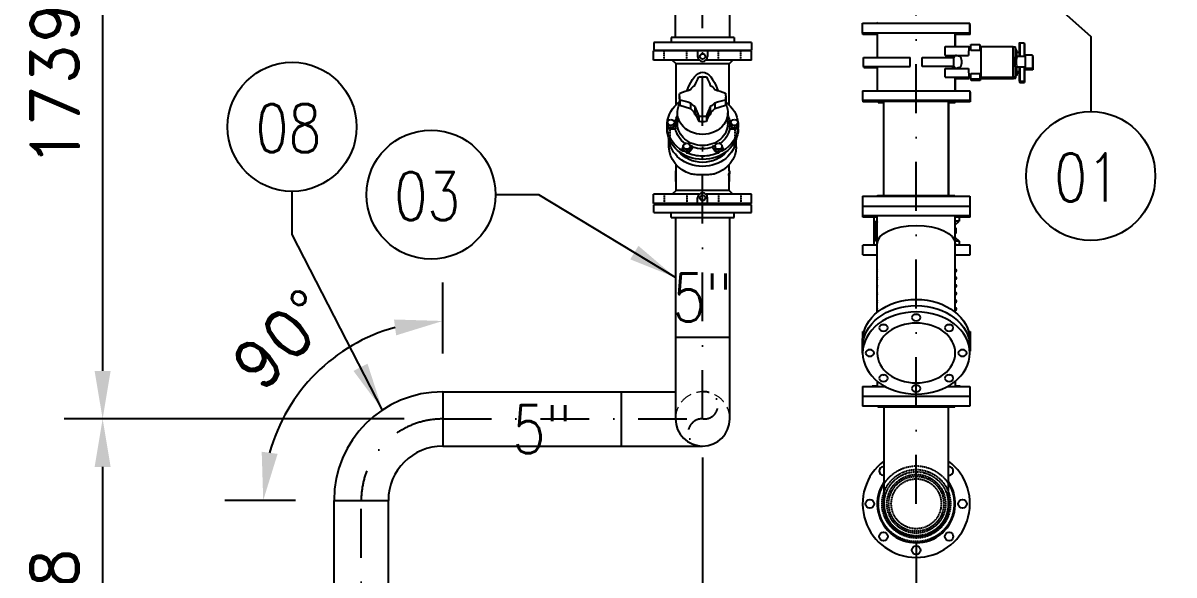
# Model space of a CAD drawing. Header units: millimetres. Extents: x -312439 to 477422, y -331570 to 212570.
# Drawn here: x 357841 to 360834, y 155625 to 157061 of the extents above; entities that cross this region are included whole.
import ezdxf

# ---------------------------------------------------------------- set-up
doc = ezdxf.new("R2010")
doc.units = ezdxf.units.MM
for name, pattern in [('DASHDOT', [25.4, 12.7, -6.35, 0, -6.35]), ('DASHED', [0.75, 0.5, -0.25]), ('HIDDEN', [9.525, 6.35, -3.175])]:
    doc.linetypes.add(name, pattern=pattern)
doc.layers.add('ARCONDTEXTO', color=4, linetype='Continuous')
doc.layers.add('TEXTO FORMATO', color=4, linetype='Continuous')
doc.styles.add('ROMAND', font='ROMAND.SHX')
doc.styles.add('ROMANS', font='romans.shx', dxfattribs={"height": 187.5})
doc.dimstyles.new('1-50 (MILIMETRO)', dxfattribs={"dimscale": 0, "dimtxt": 125, "dimasz": 125, "dimexe": 100, "dimexo": 100, "dimgap": 50, "dimtad": 0, "dimdec": 0, "dimzin": 0, "dimdsep": 46, "dimtxsty": 'ROMAND', "dimcen": -390, "dimclrd": 1, "dimclre": 1, "dimclrt": 3, "dimadec": 0, "dimazin": 0, "dimtfac": 1, "dimtdec": 0, "dimtix": 1, "dimtmove": 2, "dimatfit": 2, "dimfxl": 1, "dimtvp": 1, "dimtolj": 1, "dimtzin": 0, "dimarcsym": 0})

# ---------------------------------------------------------------- blocks, each defined once
blk = doc.blocks.new('*D144')
at = {"color": 1, "lineweight": -2, "transparency": 16777216}
for p, q in [((360164, 155710.6), (360164, 155208.3)), ((361042.7, 155711.9), (361042.7, 155208.3)), ((360289, 155308.3), (360917.7, 155308.3))]:
    blk.add_line(p, q, dxfattribs=at)
at = {"color": 1, "transparency": 16777216}
for points in [[(360289, 155329.1), (360289, 155287.5), (360164, 155308.3)], [(360917.7, 155329.1), (360917.7, 155287.5), (361042.7, 155308.3)]]:
    blk.add_solid(points, dxfattribs=at)
at = {"layer": 'Defpoints', "color": 0, "transparency": 16777216}
for p in [(360164, 155810.6), (361042.7, 155811.9), (361042.7, 155308.3)]:
    blk.add_point(p, dxfattribs=at)
at = {"color": 3, "transparency": 16777216, "insert": (360603.4, 155433.3), "char_height": 125, "attachment_point": 5, "style": 'ROMAND'}
blk.add_mtext('\\A1;879', dxfattribs=at)
blk = doc.blocks.new('*D149')
at = {"color": 1, "lineweight": -2, "transparency": 16777216}
for p, q in [((359608.4, 155931.3), (359608.4, 155208.3)), ((360164, 155710.6), (360164, 155208.3)), ((360039, 155308.3), (359733.4, 155308.3))]:
    blk.add_line(p, q, dxfattribs=at)
at = {"color": 1, "transparency": 16777216}
for points in [[(359733.4, 155329.1), (359733.4, 155287.5), (359608.4, 155308.3)], [(360039, 155329.1), (360039, 155287.5), (360164, 155308.3)]]:
    blk.add_solid(points, dxfattribs=at)
at = {"layer": 'Defpoints', "color": 0, "transparency": 16777216}
for p in [(359608.4, 156031.3), (360164, 155810.6), (359608.4, 155308.3)]:
    blk.add_point(p, dxfattribs=at)
at = {"color": 3, "transparency": 16777216, "insert": (359886.2, 155433.3), "char_height": 125, "attachment_point": 5, "style": 'ROMAND'}
blk.add_mtext('\\A1;556', dxfattribs=at)
blk = doc.blocks.new('*D158')
at = {"color": 1, "lineweight": -2, "transparency": 16777216}
for p, q in [((359608.4, 155931.3), (359608.4, 155208.3)), ((359483.4, 155308.3), (358845.6, 155308.3)), ((358720.6, 155263.6), (358720.6, 155208.3))]:
    blk.add_line(p, q, dxfattribs=at)
at = {"color": 1, "transparency": 16777216}
for points in [[(358845.6, 155329.1), (358845.6, 155287.5), (358720.6, 155308.3)], [(359483.4, 155329.1), (359483.4, 155287.5), (359608.4, 155308.3)]]:
    blk.add_solid(points, dxfattribs=at)
at = {"layer": 'Defpoints', "color": 0, "transparency": 16777216}
for p in [(359608.4, 156031.3), (358720.6, 155363.6), (358720.6, 155308.3)]:
    blk.add_point(p, dxfattribs=at)
at = {"color": 3, "transparency": 16777216, "insert": (359164.5, 155433.3), "char_height": 125, "attachment_point": 5, "style": 'ROMAND'}
blk.add_mtext('\\A1;888', dxfattribs=at)
blk = doc.blocks.new('*D159')
at = {"color": 1, "lineweight": -2, "transparency": 16777216}
for p, q in [((358832.5, 156031.3), (357948.1, 156031.3)), ((358048.1, 155906.3), (358048.1, 155057.9)), ((358832.5, 154932.9), (357948.1, 154932.9))]:
    blk.add_line(p, q, dxfattribs=at)
at = {"color": 1, "transparency": 16777216}
for points in [[(358027.2, 155906.3), (358068.9, 155906.3), (358048.1, 156031.3)], [(358027.2, 155057.9), (358068.9, 155057.9), (358048.1, 154932.9)]]:
    blk.add_solid(points, dxfattribs=at)
at = {"layer": 'Defpoints', "color": 0, "transparency": 16777216}
for p in [(358932.5, 156031.3), (358048.1, 154932.9), (358932.5, 154932.9)]:
    blk.add_point(p, dxfattribs=at)
at = {"color": 3, "transparency": 16777216, "insert": (357923.1, 155482.1), "char_height": 125, "attachment_point": 5, "rotation": 90, "style": 'ROMAND'}
blk.add_mtext('\\A1;1098', dxfattribs=at)
blk = doc.blocks.new('*D160')
at = {"color": 1, "lineweight": -2, "transparency": 16777216}
for p, q in [((358661, 157770.2), (357948.1, 157770.2)), ((358048.1, 157645.2), (358048.1, 156156.3)), ((358832.5, 156031.3), (357948.1, 156031.3))]:
    blk.add_line(p, q, dxfattribs=at)
at = {"color": 1, "transparency": 16777216}
for points in [[(358027.2, 157645.2), (358068.9, 157645.2), (358048.1, 157770.2)], [(358027.2, 156156.3), (358068.9, 156156.3), (358048.1, 156031.3)]]:
    blk.add_solid(points, dxfattribs=at)
at = {"layer": 'Defpoints', "color": 0, "transparency": 16777216}
for p in [(358761, 157770.2), (358048.1, 156031.3), (358932.5, 156031.3)]:
    blk.add_point(p, dxfattribs=at)
at = {"color": 3, "transparency": 16777216, "insert": (357923.1, 156900.7), "char_height": 125, "attachment_point": 5, "rotation": 90, "style": 'ROMAND'}
blk.add_mtext('\\A1;1739', dxfattribs=at)
blk = doc.blocks.new('*D69')
at = {"color": 1, "lineweight": -2, "transparency": 16777216}
for p, q in [((358932.5, 156201.9), (358932.5, 156386.1)), ((358549.9, 155819.3), (358365.7, 155819.3))]:
    blk.add_line(p, q, dxfattribs=at)
blk.add_arc((358932.5, 155819.3), 466.8, 105.3889, 164.6111, dxfattribs=at)
at = {"color": 1, "transparency": 16777216}
for points in [[(358805.8, 156290), (358811.4, 156248.7), (358932.5, 156286.1)], [(358503.1, 155940.4), (358461.8, 155946), (358465.7, 155819.3)]]:
    blk.add_solid(points, dxfattribs=at)
at = {"layer": 'Defpoints', "color": 0, "transparency": 16777216}
for p in [(358699.1, 156223.6), (358932.5, 156101.9), (358649.9, 155819.3), (358932.5, 155819.3)]:
    blk.add_point(p, dxfattribs=at)
at = {"color": 3, "transparency": 16777216, "insert": (358514, 156237.8), "char_height": 125, "attachment_point": 5, "rotation": 45, "style": 'ROMAND'}
blk.add_mtext('\\A1;90°', dxfattribs=at)

msp = doc.modelspace()

# ---------------------------------------------------------------- linework, layer by layer
at = {"color": 6, "linetype": 'DASHDOT', "ltscale": 10}
for p, q in [((359608.408, 156031.266), (359608.408, 157608.322)), ((360164.018, 155810.562), (360164.022, 157608.322))]:
    msp.add_line(p, q, dxfattribs=at)
at = {"color": 5, "linetype": 'Continuous', "extrusion": (0, 1, 0)}
for p, q in [((359537.758, 157023.605), (359537.758, 157336.166)), ((359679.058, 157023.605), (359679.058, 157336.166)), ((360024.518, 157060.412), (360303.518, 157060.412)), ((360024.518, 157035.012), (360024.518, 157060.412)), ((360064.118, 157062.012), (360062.518, 157060.412)), ((360263.918, 157062.012), (360265.518, 157060.412)), ((360303.518, 157035.012), (360303.518, 157060.412)), ((360303.518, 157057.062), (360304.368, 157057.062)), ((360304.368, 157031.662), (360304.368, 157057.062)), ((359690.408, 157023.605), (359526.408, 157023.605)), ((359526.408, 157023.605), (359526.408, 157010.905)), ((359690.408, 157023.605), (359690.408, 157010.905)), ((360303.518, 157035.012), (360024.518, 157035.012)), ((360025.368, 157031.662), (360025.368, 157035.012)), ((360063.018, 157031.662), (360025.368, 157031.662)), ((360063.018, 156971.512), (360063.018, 157035.012)), ((360265.018, 157000.012), (360265.018, 157035.012)), ((360304.368, 157031.662), (360265.018, 157031.662)), ((360265.868, 157000.012), (360265.868, 157031.662)), ((359735.408, 157010.905), (359481.408, 157010.905)), ((359481.408, 157010.905), (359481.408, 156990.305)), ((359735.408, 157010.905), (359735.408, 156990.305)), ((360239.269, 157000.012), (360301.018, 157000.012)), ((360239.269, 156977.012), (360239.269, 157000.012)), ((360301.018, 156998.012), (360301.018, 157000.012)), ((360306.276, 156998.012), (360301.018, 156998.012)), ((360306.276, 156989.5), (360306.276, 157005.125)), ((360306.276, 157005.125), (360329.713, 157005.125)), ((360312.439, 157005.281), (360323.5, 157005.281)), ((360329.713, 157005.125), (360329.713, 156989.5)), ((360329.713, 157001.775), (360330.563, 157001.775)), ((360333.018, 156998.012), (360329.713, 156998.012)), ((360330.563, 157001.775), (360330.563, 156998.012)), ((360333.018, 156920.012), (360333.018, 157000.012)), ((360333.018, 157000.012), (360416.445, 157000.012)), ((360416.445, 156920.012), (360416.445, 157000.012)), ((360416.445, 156999.074), (360421.914, 156999.074)), ((360421.914, 156973.471), (360421.914, 156999.074)), ((360421.914, 156995.724), (360422.764, 156995.724)), ((360422.764, 156992.434), (360422.764, 156995.724)), ((360432.813, 157010.012), (360444.477, 157010.012)), ((360444.634, 157006.662), (360445.327, 157006.662)), ((359735.908, 156988.805), (359480.908, 156988.805)), ((359480.908, 156964.905), (359480.908, 156988.805)), ((359599.428, 156964.905), (359480.908, 156964.905)), ((359481.408, 156990.305), (359735.408, 156990.305)), ((359515.408, 156988.805), (359515.408, 156990.305)), ((359539.408, 156954.905), (359529.408, 156964.905)), ((359595.408, 156988.805), (359595.408, 156974.305)), ((359735.908, 156964.905), (359617.388, 156964.905)), ((359621.408, 156988.805), (359621.408, 156974.305)), ((359677.408, 156954.905), (359687.408, 156964.905)), ((359701.408, 156988.805), (359701.408, 156990.305)), ((359735.908, 156964.905), (359735.908, 156988.805)), ((360026.689, 156971.512), (360148.464, 156971.512)), ((360026.689, 156948.512), (360026.689, 156971.512)), ((360148.464, 156948.512), (360148.464, 156971.512)), ((360179.573, 156971.512), (360261.926, 156971.512)), ((360179.573, 156948.512), (360179.573, 156971.512)), ((360239.269, 156977.012), (360299.657, 156977.012)), ((360261.926, 156948.512), (360261.926, 156971.512)), ((360329.713, 156989.5), (360306.276, 156989.5)), ((360425.505, 156990.57), (360421.914, 156993.012)), ((360448.003, 156974.012), (360422.436, 156974.012)), ((360425.505, 156974.012), (360425.505, 156990.57)), ((360426.355, 156987.22), (360425.505, 156987.798)), ((360425.505, 156985.012), (360432.813, 156985.012)), ((360426.355, 156985.012), (360426.355, 156987.22)), ((360432.813, 156974.012), (360432.813, 156985.012)), ((360448.003, 156974.338), (360444.895, 156974.338)), ((360466.513, 156977.512), (360448.003, 156977.512)), ((360448.003, 156942.512), (360448.003, 156977.512)), ((360466.513, 156977.512), (360466.513, 156942.512)), ((360467.363, 156974.162), (360466.513, 156974.162)), ((360467.363, 156974.162), (360467.363, 156939.162)), ((359677.408, 156954.905), (359539.408, 156954.905)), ((359539.408, 156848.307), (359539.408, 156954.905)), ((359677.408, 156848.307), (359677.408, 156954.905)), ((360026.689, 156948.512), (360148.464, 156948.512)), ((360027.539, 156945.162), (360027.539, 156948.512)), ((360027.539, 156945.162), (360063.018, 156945.162)), ((360063.018, 156885.012), (360063.018, 156948.512)), ((360261.926, 156948.512), (360179.573, 156948.512)), ((360239.269, 156920.012), (360239.269, 156943.012)), ((360239.269, 156943.012), (360299.657, 156943.012)), ((360421.914, 156920.949), (360421.914, 156946.553)), ((360448.003, 156946.012), (360422.436, 156946.012)), ((360425.505, 156929.453), (360425.505, 156946.012)), ((360425.505, 156935.012), (360432.813, 156935.012)), ((360426.355, 156926.103), (360426.355, 156935.012)), ((360432.813, 156935.012), (360432.813, 156946.012)), ((360444.886, 156942.662), (360448.003, 156942.662)), ((360448.003, 156945.686), (360444.895, 156945.686)), ((360448.853, 156942.336), (360445.745, 156942.336)), ((360466.513, 156942.512), (360448.003, 156942.512)), ((360448.853, 156939.162), (360448.853, 156942.512)), ((360467.363, 156939.162), (360448.853, 156939.162)), ((360239.269, 156920.012), (360301.018, 156920.012)), ((360265.018, 156885.012), (360265.018, 156920.012)), ((360265.018, 156916.662), (360301.868, 156916.662)), ((360265.868, 156885.012), (360265.868, 156916.662)), ((360306.276, 156922.012), (360301.018, 156922.012)), ((360301.018, 156920.012), (360301.018, 156922.012)), ((360306.276, 156918.662), (360301.868, 156918.662)), ((360301.868, 156916.662), (360301.868, 156918.662)), ((360306.276, 156914.899), (360306.276, 156929.616)), ((360306.276, 156929.616), (360329.713, 156929.616)), ((360329.713, 156914.899), (360306.276, 156914.899)), ((360307.126, 156911.549), (360307.126, 156914.899)), ((360330.563, 156911.549), (360307.126, 156911.549)), ((360323.5, 156914.743), (360312.439, 156914.743)), ((360324.35, 156911.393), (360313.289, 156911.393)), ((360329.713, 156929.616), (360329.713, 156914.899)), ((360333.018, 156922.012), (360329.713, 156922.012)), ((360330.563, 156922.012), (360330.563, 156911.549)), ((360333.868, 156918.662), (360330.563, 156918.662)), ((360333.018, 156920.012), (360416.445, 156920.012)), ((360333.868, 156916.662), (360333.868, 156920.012)), ((360333.868, 156916.662), (360417.295, 156916.662)), ((360416.445, 156920.949), (360421.914, 156920.949)), ((360417.295, 156916.662), (360417.295, 156920.949)), ((360417.295, 156917.599), (360422.764, 156917.599)), ((360425.505, 156929.453), (360421.914, 156927.012)), ((360422.764, 156917.599), (360422.764, 156927.59)), ((360426.355, 156926.103), (360422.764, 156923.662)), ((360426.355, 156931.662), (360432.454, 156931.662)), ((360432.813, 156910.012), (360444.477, 156910.012)), ((360433.663, 156906.662), (360445.327, 156906.662)), ((360024.518, 156885.012), (360303.518, 156885.012)), ((360024.518, 156885.012), (360024.518, 156859.612)), ((360303.518, 156885.012), (360303.518, 156859.612)), ((360303.518, 156881.662), (360304.368, 156881.662)), ((360304.368, 156881.662), (360304.368, 156856.262)), ((359548.408, 156869.687), (359548.408, 156856.205)), ((359549.247, 156861.027), (359549.247, 156847.545)), ((359549.247, 156847.545), (359576.676, 156838.899)), ((359576.676, 156853.92), (359576.676, 156838.899)), ((359588.425, 156843.745), (359588.425, 156828.724)), ((359628.391, 156843.745), (359628.391, 156828.724)), ((359640.14, 156853.92), (359640.14, 156838.899)), ((359640.14, 156838.899), (359667.569, 156847.545)), ((359667.569, 156861.027), (359667.569, 156847.545)), ((359668.408, 156869.687), (359668.408, 156856.205)), ((360303.518, 156859.612), (360024.518, 156859.612)), ((360025.368, 156859.612), (360025.368, 156856.262)), ((360079.868, 156856.262), (360025.368, 156856.262)), ((360064.118, 156858.012), (360062.518, 156859.612)), ((360064.968, 156854.662), (360063.368, 156856.262)), ((360064.118, 156858.012), (360263.918, 156858.012)), ((360064.968, 156854.662), (360079.868, 156854.662)), ((360079.868, 156612.012), (360079.868, 156858.012)), ((360248.168, 156612.012), (360248.168, 156858.012)), ((360304.368, 156856.262), (360248.168, 156856.262)), ((360248.168, 156854.662), (360264.768, 156854.662)), ((360249.018, 156612.012), (360249.018, 156854.662)), ((360263.918, 156858.012), (360265.518, 156859.612)), ((360264.768, 156854.662), (360266.368, 156856.262)), ((359543.058, 156798.955), (359543.058, 156827.892)), ((359588.425, 156828.724), (359598.408, 156804.97)), ((359598.408, 156818.452), (359598.408, 156804.97)), ((359618.408, 156804.97), (359628.391, 156828.724)), ((359618.408, 156818.452), (359618.408, 156804.97)), ((359673.758, 156798.955), (359673.758, 156827.892)), ((359515.908, 156786.355), (359515.908, 156796.455)), ((359516.035, 156792.254), (359516.035, 156790.754)), ((359516.908, 156802.455), (359516.908, 156796.455)), ((359525.908, 156786.929), (359538.923, 156786.929)), ((359538.923, 156805.981), (359533.934, 156805.981)), ((359534.908, 156802.455), (359534.908, 156796.455)), ((359682.882, 156805.981), (359677.893, 156805.981)), ((359677.893, 156786.929), (359690.908, 156786.929)), ((359681.908, 156802.455), (359681.908, 156796.455)), ((359699.908, 156802.455), (359699.908, 156796.455)), ((359700.781, 156792.254), (359700.781, 156790.754)), ((359700.908, 156786.355), (359700.908, 156796.455)), ((359520.908, 156739.455), (359520.908, 156760.374)), ((359695.908, 156739.455), (359695.908, 156760.374)), ((359556.158, 156734.58), (359556.158, 156733.254)), ((359558.158, 156740.132), (359557.632, 156739.343)), ((359558.021, 156729.276), (359558.021, 156727.776)), ((359558.158, 156740.58), (359558.158, 156734.58)), ((359564.139, 156749.104), (359563.092, 156747.533)), ((359566.422, 156725.075), (359566.422, 156723.575)), ((359576.158, 156740.58), (359576.158, 156734.58)), ((359576.684, 156729.817), (359583.192, 156739.578)), ((359633.624, 156739.578), (359640.132, 156729.817)), ((359640.658, 156740.58), (359640.658, 156734.58)), ((359650.393, 156725.075), (359650.393, 156723.575)), ((359653.724, 156747.533), (359652.677, 156749.104)), ((359658.658, 156740.58), (359658.658, 156734.58)), ((359659.184, 156739.343), (359658.658, 156740.132)), ((359658.795, 156729.276), (359658.795, 156727.776)), ((359660.658, 156734.58), (359660.658, 156733.254)), ((359539.408, 156676.649), (359538.408, 156676.649)), ((359538.408, 156649.305), (359538.408, 156676.647)), ((359538.449, 156664.588), (359539.874, 156664.588)), ((359538.449, 156649.305), (359538.449, 156664.588)), ((359539.874, 156668.654), (359538.867, 156668.654)), ((359538.867, 156664.588), (359538.867, 156668.654)), ((359539.408, 156676.649), (359539.408, 156692.856)), ((359539.449, 156649.305), (359539.449, 156664.588)), ((359539.874, 156664.588), (359539.874, 156668.654)), ((359677.949, 156668.654), (359676.942, 156668.654)), ((359676.942, 156664.588), (359676.942, 156668.654)), ((359678.367, 156664.588), (359676.942, 156664.588)), ((359677.366, 156649.305), (359677.366, 156664.588)), ((359677.408, 156676.649), (359677.408, 156692.856)), ((359678.408, 156676.649), (359677.408, 156676.649)), ((359677.949, 156664.588), (359677.949, 156668.654)), ((359678.367, 156649.305), (359678.367, 156664.588)), ((359678.408, 156649.305), (359678.408, 156676.647)), ((359538.408, 156649.305), (359539.449, 156649.305)), ((359539.408, 156625.705), (359539.408, 156649.305)), ((359678.408, 156649.305), (359677.366, 156649.305)), ((359677.408, 156625.705), (359677.408, 156649.305)), ((359599.428, 156615.705), (359480.908, 156615.705)), ((359480.908, 156591.805), (359480.908, 156615.705)), ((359539.408, 156625.705), (359529.408, 156615.705)), ((359677.408, 156625.705), (359539.408, 156625.705)), ((359595.408, 156591.805), (359595.408, 156606.305)), ((359735.908, 156615.705), (359617.388, 156615.705)), ((359621.408, 156591.805), (359621.408, 156606.305)), ((359677.408, 156625.705), (359687.408, 156615.705)), ((359735.908, 156591.805), (359735.908, 156615.705)), ((360024.518, 156610.412), (360303.518, 156610.412)), ((360024.518, 156610.412), (360024.518, 156559.612)), ((360064.118, 156612.012), (360062.518, 156610.412)), ((360263.918, 156612.012), (360064.118, 156612.012)), ((360263.918, 156612.012), (360265.518, 156610.412)), ((360303.518, 156610.412), (360303.518, 156559.612)), ((360303.518, 156607.062), (360304.368, 156607.062)), ((360304.368, 156556.262), (360304.368, 156607.062)), ((359735.908, 156591.805), (359480.908, 156591.805)), ((359735.408, 156588.605), (359481.408, 156588.605)), ((359481.408, 156568.005), (359481.408, 156588.605)), ((359515.408, 156591.805), (359515.408, 156590.205)), ((359701.408, 156590.305), (359515.408, 156590.305)), ((359701.408, 156590.205), (359515.408, 156590.205)), ((359701.408, 156591.805), (359701.408, 156590.205)), ((359735.408, 156568.005), (359735.408, 156588.605)), ((360024.518, 156585.012), (360303.518, 156585.012)), ((360303.518, 156581.662), (360304.368, 156581.662)), ((359481.408, 156568.005), (359735.408, 156568.005)), ((359526.408, 156555.305), (359526.408, 156568.005)), ((359526.408, 156555.305), (359690.408, 156555.305)), ((359537.758, 156555.305), (359537.758, 156031.266)), ((359679.058, 156031.266), (359679.058, 156555.305)), ((359690.408, 156555.305), (359690.408, 156568.005)), ((360303.518, 156559.612), (360024.518, 156559.612)), ((360025.368, 156556.262), (360025.368, 156559.612)), ((360062.518, 156556.262), (360025.368, 156556.262)), ((360053.868, 156556.262), (360053.868, 156483.262)), ((360059.149, 156545.449), (360059.149, 156494.075)), ((360062.518, 156545.449), (360059.149, 156545.449)), ((360062.518, 156308.764), (360062.518, 156559.612)), ((360265.518, 156308.764), (360265.518, 156559.612)), ((360304.368, 156556.262), (360265.518, 156556.262)), ((360275.868, 156545.449), (360265.518, 156545.449)), ((360265.518, 156535.89), (360275.868, 156545.449)), ((360275.868, 156556.262), (360275.868, 156545.449)), ((360266.715, 156528.33), (360265.518, 156528.33)), ((360266.702, 156522.043), (360265.518, 156522.043)), ((360266.702, 156522.043), (360266.702, 156513.346)), ((360266.715, 156528.33), (360266.715, 156513.346)), ((360062.518, 156494.075), (360059.149, 156494.075)), ((360266.715, 156513.346), (360265.518, 156513.346)), ((360265.518, 156503.634), (360275.868, 156494.075)), ((360275.868, 156494.075), (360265.518, 156494.075)), ((360275.868, 156494.075), (360275.868, 156483.262)), ((360062.518, 156483.262), (360025.368, 156483.262)), ((360025.368, 156457.862), (360025.368, 156483.262)), ((360025.368, 156457.862), (360062.518, 156457.862)), ((360304.368, 156483.262), (360265.518, 156483.262)), ((360265.518, 156457.862), (360304.368, 156457.862)), ((360265.518, 156457.012), (360266.368, 156457.862)), ((360304.368, 156457.862), (360304.368, 156483.262)), ((360025.368, 156258.662), (360027.847, 156258.662)), ((360025.368, 156247.234), (360025.368, 156258.662)), ((360300.189, 156258.662), (360304.368, 156258.662)), ((360304.368, 156258.662), (360304.368, 156207.862)), ((359679.058, 156243.216), (359537.758, 156243.216)), ((360024.518, 156202.802), (360024.518, 156235.456)), ((360303.518, 156202.802), (360303.518, 156235.456)), ((360303.518, 156233.262), (360304.368, 156233.262)), ((360304.368, 156207.862), (360303.518, 156207.862)), ((360062.518, 156129.494), (360062.518, 156115.412)), ((360265.518, 156129.494), (360265.518, 156115.412)), ((358932.512, 156101.916), (358932.512, 155960.616)), ((358932.512, 156101.916), (359537.758, 156101.916)), ((359396.458, 156101.916), (359396.458, 155960.616)), ((360024.518, 156115.412), (360083.731, 156115.412)), ((360024.518, 156115.412), (360024.518, 156064.612)), ((360049.518, 156117.362), (360062.518, 156117.362)), ((360049.518, 156115.412), (360049.518, 156117.362)), ((360244.306, 156115.412), (360303.518, 156115.412)), ((360265.518, 156117.362), (360278.518, 156117.362)), ((360278.518, 156115.412), (360278.518, 156117.362)), ((360303.518, 156115.412), (360303.518, 156064.612)), ((360303.518, 156090.012), (360024.518, 156090.012)), ((360303.518, 156064.612), (360024.518, 156064.612)), ((360064.118, 156063.012), (360062.518, 156064.612)), ((360064.118, 156063.012), (360263.918, 156063.012)), ((360079.868, 156063.012), (360079.868, 155810.562)), ((360248.168, 155810.562), (360248.168, 156063.012)), ((360263.918, 156063.012), (360265.518, 156064.612)), ((358932.512, 155960.616), (359608.408, 155960.616)), ((358649.912, 155819.316), (358791.212, 155819.316)), ((358649.912, 154720.962), (358649.912, 155819.316)), ((358791.212, 154965.701), (358791.212, 155819.316))]:
    msp.add_line(p, q, dxfattribs=at)
at = {"color": 5, "linetype": 'DASHED', "extrusion": (0, 1, 0)}
for p, q in [((359508.675, 156964.905), (359508.675, 156988.805)), ((359567.097, 156964.905), (359567.097, 156988.805)), ((359608.408, 156988.805), (359608.408, 156990.305)), ((359649.719, 156964.905), (359649.719, 156988.805)), ((359708.141, 156964.905), (359708.141, 156988.805)), ((359524.148, 156759.885), (359524.148, 156784.535)), ((359525.908, 156794.661), (359525.908, 156788.661)), ((359525.908, 156786.929), (359525.908, 156785.834)), ((359690.908, 156794.661), (359690.908, 156788.661)), ((359690.908, 156786.929), (359690.908, 156785.834)), ((359692.668, 156759.885), (359692.668, 156784.535)), ((359557.632, 156739.343), (359557.632, 156738.248)), ((359567.158, 156732.786), (359567.158, 156726.786)), ((359576.684, 156729.817), (359576.684, 156728.722)), ((359608.408, 156742.36), (359608.408, 156733.94)), ((359640.132, 156729.817), (359640.132, 156728.722)), ((359649.658, 156732.786), (359649.658, 156726.786)), ((359659.184, 156739.343), (359659.184, 156738.248)), ((359608.408, 156706.247), (359608.408, 156714.847)), ((359508.675, 156615.705), (359508.675, 156591.805)), ((359567.097, 156615.705), (359567.097, 156591.805)), ((359649.719, 156615.705), (359649.719, 156591.805)), ((359708.141, 156615.705), (359708.141, 156591.805)), ((359608.408, 156590.305), (359608.408, 156591.805))]:
    msp.add_line(p, q, dxfattribs=at)
at = {"color": 6, "linetype": 'DASHDOT', "ltscale": 10, "extrusion": (0, 1, 0)}
for p, q in [((358932.512, 156031.266), (359608.408, 156031.266)), ((358720.562, 154907.884), (358720.562, 155819.316))]:
    msp.add_line(p, q, dxfattribs=at)
at = {"color": 5, "linetype": 'Continuous'}
for centre, radius in [((359608.408, 156974.305), 6.9), ((359608.408, 156606.305), 6.9), ((360043.518, 155810.562), 11.1), ((360284.518, 155810.562), 11.1), ((360078.812, 155725.356), 11.1), ((360249.225, 155725.356), 11.1), ((360164.018, 155690.062), 11.1)]:
    msp.add_circle(centre, radius, dxfattribs=at)
at = {"color": 5, "linetype": 'DASHED'}
for radius in [98.507, 89, 83.281, 76.238, 71.519, 64.902]:
    msp.add_circle((360164.018, 155810.562), radius, dxfattribs=at)
at = {"color": 5, "linetype": 'Continuous'}
for centre, radius, start, end in [((359608.408, 156974.305), 13, 180, 0), ((359608.408, 156606.305), 13, 0, 180), ((360066.362, 156417.165), 5.119, 138.654281, 221.345719), ((360066.362, 156397.285), 5, 140.233059, 219.766941), ((360263.375, 156417.165), 5.119, 294.750133, 65.249867), ((360263.375, 156397.285), 5, 295.382089, 64.617911), ((360066.362, 156377.285), 5, 140.233059, 219.766941), ((360263.375, 156377.285), 5, 295.382089, 64.617911), ((360066.362, 156357.285), 5, 140.233059, 219.766941), ((360066.362, 156337.285), 5, 140.233059, 219.766941), ((360263.375, 156357.285), 5, 295.382089, 64.617911), ((360263.375, 156337.285), 5, 295.382089, 64.617911), ((360066.362, 156317.285), 5, 140.233059, 219.766941), ((360263.375, 156317.285), 5, 295.382089, 64.617911), ((358932.512, 155819.316), 282.6, 90, 180), ((359608.408, 156031.266), 70.65, 180, 0), ((358932.512, 155819.316), 141.3, 90, 180), ((360164.018, 155810.562), 139.5, 127.10128, 52.89872), ((360078.812, 155895.768), 11.1, 84.538999, 275.460976), ((360249.225, 155895.768), 11.1, 264.538999, 95.460996), ((360164.018, 155810.562), 101.5, 146.002712, 33.997288), ((360164.018, 155810.562), 99.9, 147.388298, 32.611702), ((360164.018, 155810.562), 85.5, 169.804828, 10.195172), ((360164.018, 155810.562), 84.15, 180, 0)]:
    msp.add_arc(centre, radius, start, end, dxfattribs=at)
at = {"color": 1, "linetype": 'HIDDEN', "lineweight": 0, "ltscale": 5}
msp.add_arc((359608.408, 156031.266), 70.65, 0, 180, dxfattribs=at)
at = {"color": 6, "linetype": 'DASHDOT', "ltscale": 4}
for centre, radius, start, end in [((359612.778, 156066.6), 35.462, 264.817126, 95.340531), ((359606.345, 155995.993), 35.438, 84.770684, 273.337095)]:
    msp.add_arc(centre, radius, start, end, dxfattribs=at)
at = {"color": 6, "linetype": 'DASHDOT', "ltscale": 10}
msp.add_arc((358932.512, 155819.316), 211.95, 90, 180, dxfattribs=at)
at = {"color": 5, "linetype": 'Continuous', "extrusion": (0, 0, -1)}
for centre, major_axis, ratio, start_param, end_param in [((360432.813, 156960.012), (0, -50), 0.00871634, 2.0943951, 4.42859487), ((360444.477, 156960.012), (0, 50), 0.00871634, 0, 1.28700222), ((360445.327, 156956.662), (0, 50), 0.00871634, 0, 1.20946052), ((360432.813, 156960.012), (0, -50), 0.00871634, 4.99618309, 7.33038286), ((360444.477, 156960.012), (0, 50), 0.00871634, 1.85459044, 3.14159265), ((360445.327, 156956.662), (0, 50), 0.00871634, 1.85459044, 3.14159265), ((359580.564, 156700.981), (-107.858, -342.182), 0.17101007, 2.13199239, 2.21382292), ((359608.408, 156869.687), (-60, 0), 0.8660254, 1.40334825, 1.57079633), ((359608.408, 156869.687), (-60, 0), 0.8660254, 1.57079633, 1.73824441), ((360433.663, 156956.662), (0, -50), 0.00871634, 5.91504993, 6.65132069), ((359608.408, 156869.687), (-60, 0), 0.8660254, 0, 0.16744808), ((359608.408, 156871.226), (-37.5, 0), 0.8660254, 0.56200898, 1.00878735), ((359608.408, 156871.226), (-37.5, 0), 0.8660254, 2.1328053, 2.57958368), ((359608.408, 156869.687), (-60, 0), 0.8660254, 2.97414457, 3.14159265), ((359608.408, 156794.955), (-92.5, 0), 0.8660254, 0.0739016, 0.86500122), ((359608.408, 156869.687), (-60, 0), 0.8660254, 6.11573723, 6.28318531), ((359608.408, 156856.205), (60, 0), 0.8660254, 2.97414457, 3.14159265), ((359608.408, 156871.226), (-37.5, 0), 0.8660254, 5.27439796, 5.72117633), ((359580.564, 156683.428), (107.858, -342.182), 0.17101007, 4.27940228, 4.36123281), ((359608.408, 156871.226), (-37.5, 0), 0.8660254, 3.70360163, 4.15038), ((359608.408, 156869.687), (-60, 0), 0.8660254, 3.14159265, 3.30904073), ((359608.408, 156856.205), (-60, 0), 0.8660254, 3.14159265, 3.30904073), ((359608.408, 156794.955), (-92.5, 0), 0.8660254, 2.27659144, 3.06769106), ((359608.408, 156856.205), (-37.5, 0), 0.8660254, 5.27439796, 5.72117633), ((359608.408, 156831.705), (-22.1, 0), 0.8660254, 5.48992001, 6.18907308), ((359608.408, 156836.394), (-22.1, 0), 0.8660254, 5.77114904, 5.88232555), ((359608.408, 156869.687), (-60, 0), 0.8660254, 4.71238898, 4.87983706), ((359608.408, 156869.687), (-60, 0), 0.8660254, 4.5449409, 4.71238898), ((359608.408, 156831.705), (-22.1, 0), 0.8660254, 3.23570489, 3.93485795), ((359608.408, 156836.394), (-22.1, 0), 0.8660254, 3.54245241, 3.65362892), ((359608.408, 156856.205), (-37.5, 0), 0.8660254, 3.70360163, 4.15038), ((359608.408, 156794.955), (-92.5, 0), 0.8660254, 5.28845178, 6.23072128), ((359608.408, 156796.455), (-70.35, 0), 0.8660254, 6.12618, 6.44019061), ((359608.408, 156798.955), (-65.35, 0), 0.8660254, 4.71238898, 6.28318531), ((359608.408, 156856.205), (-60, 0), 0.8660254, 4.5449409, 4.87983706), ((359608.408, 156798.955), (-65.35, 0), 0.8660254, 3.14159265, 4.71238898), ((359608.408, 156794.955), (-92.5, 0), 0.8660254, 3.19405668, 4.13632618), ((359608.408, 156796.455), (-70.35, 0), 0.8660254, 2.98458735, 3.29859796), ((359690.908, 156802.455), (9, 0), 0.8660254, 1.57079633, 4.71238898), ((359690.908, 156796.455), (9, 0), 0.8660254, 1.57079633, 3.14159265), ((359690.908, 156802.455), (9, 0), 0.8660254, 4.71238898, 7.85398163), ((359690.908, 156796.455), (9, 0), 0.8660254, 0, 1.57079633), ((359608.408, 156764.105), (-87.5, 0), 0.8660254, 3.19497889, 6.22979907), ((359608.408, 156739.455), (-87.5, 0), 0.8660254, 5.06211561, 6.28318531), ((359608.408, 156764.105), (-75.5, 0), 0.8660254, 4.71238898, 5.68150305), ((359608.408, 156796.455), (-70.35, 0), 0.8660254, 5.36978129, 5.39299306), ((359608.408, 156796.455), (-70.35, 0), 0.8660254, 5.07898245, 5.19269715), ((359608.408, 156764.105), (-75.5, 0), 0.8660254, 3.74327491, 4.71238898), ((359608.408, 156739.455), (-87.5, 0), 0.8660254, 3.14159265, 4.36266235), ((359608.408, 156794.955), (-92.5, 0), 0.8660254, 4.71238898, 5.18352373), ((359608.408, 156794.955), (-92.5, 0), 0.8660254, 4.24125423, 4.71238898), ((359608.408, 156676.651), (70, 0), 0.99934383, 3.02702654, 3.14156271), ((359608.408, 156676.647), (-70, 0), 0.99934383, 0, 0.00002994), ((359608.408, 156676.651), (69, 0), 0.99934383, 3.0253587, 3.14156228), ((359608.408, 156676.651), (69, 0), 0.99934383, 0.00003038, 0.11623395), ((359608.408, 156676.651), (70, 0), 0.99934383, 0.00002994, 0.11456611), ((359608.408, 156676.647), (-70, 0), 0.99934383, 3.14156271, 3.14159265), ((360164.018, 156487.208), (-101.5, 0), 0.46630766, 0, 3.14159265), ((360078.812, 156284.401), (-11.1, 0), 0.76604444, 4.42877682, 4.99600114), ((360164.018, 156311.437), (-11.1, 0), 0.76604444, 4.42877682, 4.99600114), ((360249.225, 156284.401), (-11.1, 0), 0.76604444, 4.42877682, 4.99600114), ((360043.518, 156219.129), (-11.1, 0), 0.76604444, 4.42877682, 4.99600114), ((360284.518, 156219.129), (-11.1, 0), 0.76604444, 4.42877682, 4.99600114), ((360078.812, 156153.857), (-11.1, 0), 0.76604444, 4.42877682, 4.99600114), ((360249.225, 156153.857), (-11.1, 0), 0.76604444, 4.42877682, 4.99600114), ((360164.018, 156126.82), (-11.1, 0), 0.76604444, 4.42877682, 4.99600114)]:
    msp.add_ellipse(centre, major_axis=major_axis, ratio=ratio, start_param=start_param, end_param=end_param, dxfattribs=at)
at = {"color": 5, "linetype": 'Continuous', "extrusion": (8.50415e-18, 1.71977e-38, -1)}
for start_param, end_param in [(2.68573728, 2.74189531), (3.54129, 3.59744803)]:
    msp.add_ellipse((359992.529, 156960.012), major_axis=(-307.977, 0), ratio=0.12338598, start_param=start_param, end_param=end_param, dxfattribs=at)
at = {"color": 5, "linetype": 'Continuous', "extrusion": (-4.13693e-49, 3.37806e-33, -1)}
for centre, major_axis, start_param, end_param in [((360422.436, 156960.012), (0, 14), 3.14159265, 6.28318531), ((360426.797, 156960.012), (0, -14), 0, 3.14159265)]:
    msp.add_ellipse(centre, major_axis=major_axis, ratio=0.13557255, start_param=start_param, end_param=end_param, dxfattribs=at)
at = {"color": 5, "linetype": 'Continuous', "extrusion": (-1.4396e-47, -8.85935e-32, -1)}
for start_param, end_param in [(5.66492099, 6.28318531), (0, 0.61826431)]:
    msp.add_ellipse((359608.408, 156675.748), major_axis=(0, 257.512), ratio=0.26794919, start_param=start_param, end_param=end_param, dxfattribs=at)
at = {"color": 5, "linetype": 'Continuous', "extrusion": (-7.41102e-33, 2.35116e-32, -1)}
msp.add_ellipse((359636.252, 156700.981), major_axis=(-107.858, 342.182), ratio=0.17101007, start_param=0.92776973, end_param=1.00960026, dxfattribs=at)
at = {"color": 5, "linetype": 'Continuous', "extrusion": (2.41251e-18, 1.01392e-18, -1)}
for centre, start_param, end_param in [((359598.273, 156716.319), 1.6198184, 1.70164893), ((359618.542, 156668.091), 1.82985829, 1.91168882)]:
    msp.add_ellipse(centre, major_axis=(-330.755, -139.008), ratio=0.46984631, start_param=start_param, end_param=end_param, dxfattribs=at)
at = {"color": 5, "linetype": 'Continuous', "extrusion": (2.41251e-18, -1.01392e-18, -1)}
for centre, start_param, end_param in [((359618.542, 156716.319), 1.43994373, 1.52177426), ((359598.273, 156668.091), 1.22990383, 1.31173436)]:
    msp.add_ellipse(centre, major_axis=(-330.755, 139.008), ratio=0.46984631, start_param=start_param, end_param=end_param, dxfattribs=at)
at = {"color": 5, "linetype": 'Continuous', "extrusion": (9.86076e-32, 2.97581e-64, -1)}
for start_param, end_param in [(4.71238898, 6.70244367), (2.7223343, 4.71238898)]:
    msp.add_ellipse((359608.408, 156827.892), major_axis=(-65.35, 0), ratio=0.8660254, start_param=start_param, end_param=end_param, dxfattribs=at)
at = {"color": 5, "linetype": 'Continuous', "extrusion": (-7.41102e-33, -2.35116e-32, -1)}
msp.add_ellipse((359636.252, 156683.428), major_axis=(107.858, 342.182), ratio=0.17101007, start_param=5.06354515, end_param=5.14537568, dxfattribs=at)
at = {"color": 5, "linetype": 'Continuous', "extrusion": (-9.86076e-32, 0, -1)}
for centre, major_axis, start_param, end_param in [((359608.408, 156795.873), (-71.514, 0), 0.16394651, 0.41823404), ((359608.408, 156795.873), (-71.514, 0), 2.72335862, 2.97764614), ((359608.408, 156795.873), (-71.514, 0), 5.3951738, 6.1287561), ((359608.408, 156795.873), (-71.514, 0), 3.29602186, 4.02960416), ((359608.408, 156795.873), (-71.514, 0), 4.71238898, 5.08155855), ((359608.408, 156795.873), (-71.514, 0), 4.34321941, 4.71238898), ((359608.408, 156796.455), (-70.35, 0), 4.23208082, 4.34579551), ((359608.408, 156796.455), (-70.35, 0), 4.0317849, 4.05499667)]:
    msp.add_ellipse(centre, major_axis=major_axis, ratio=0.8660254, start_param=start_param, end_param=end_param, dxfattribs=at)
at = {"color": 5, "linetype": 'Continuous', "extrusion": (-1.04117e-17, 1.03971e-32, -1)}
msp.add_ellipse((359608.408, 156796.455), major_axis=(92.5, 0), ratio=0.8660254, start_param=3.08912863, end_param=3.19405668, dxfattribs=at)
at = {"color": 5, "linetype": 'Continuous', "extrusion": (9.86076e-32, 0, -1)}
for start_param, end_param in [(4.71238898, 6.28318531), (3.14159265, 4.71238898)]:
    msp.add_ellipse((359608.408, 156786.355), major_axis=(-92.5, 0), ratio=0.8660254, start_param=start_param, end_param=end_param, dxfattribs=at)
at = {"color": 5, "linetype": 'Continuous', "extrusion": (1.13598e-17, -1.37585e-32, -1)}
for start_param, end_param in [(3.59827447, 3.75414739), (1.57079633, 2.68491083)]:
    msp.add_ellipse((359525.908, 156796.455), major_axis=(11, 0), ratio=0.8660254, start_param=start_param, end_param=end_param, dxfattribs=at)
at = {"color": 5, "linetype": 'Continuous', "extrusion": (6.80642e-62, -8.75812e-47, -1)}
for centre, start_param, end_param in [((359525.908, 156802.455), 4.71238898, 7.85398163), ((359525.908, 156796.455), 4.71238898, 6.28318531), ((359525.908, 156802.455), 1.57079633, 4.71238898), ((359525.908, 156796.455), 3.14159265, 4.71238898)]:
    msp.add_ellipse(centre, major_axis=(-9, 0), ratio=0.8660254, start_param=start_param, end_param=end_param, dxfattribs=at)
at = {"color": 5, "linetype": 'Continuous', "extrusion": (1.13598e-17, -1.65102e-32, -1)}
for start_param, end_param in [(3.59827447, 4.71238898), (2.52903792, 2.68491083)]:
    msp.add_ellipse((359690.908, 156796.455), major_axis=(-11, 0), ratio=0.8660254, start_param=start_param, end_param=end_param, dxfattribs=at)
at = {"color": 5, "linetype": 'Continuous', "extrusion": (-1.04117e-17, 1.4396e-32, -1)}
for start_param, end_param in [(3.08912863, 3.19405668), (4.13632618, 4.24125423)]:
    msp.add_ellipse((359608.408, 156796.455), major_axis=(-92.5, 0), ratio=0.8660254, start_param=start_param, end_param=end_param, dxfattribs=at)
at = {"color": 5, "linetype": 'Continuous', "extrusion": (-9.86076e-32, -1.04577e-47, -1)}
for start_param, end_param in [(2.55107692, 3.66519143), (0.52359878, 1.63771328)]:
    msp.add_ellipse((359567.158, 156734.58), major_axis=(11, 0), ratio=0.8660254, start_param=start_param, end_param=end_param, dxfattribs=at)
at = {"color": 5, "linetype": 'Continuous', "extrusion": (1.16104e-63, -1.09476e-47, -1)}
msp.add_ellipse((359608.408, 156796.455), major_axis=(92.5, 0), ratio=0.8660254, start_param=2.04193108, end_param=2.14685913, dxfattribs=at)
at = {"color": 5, "linetype": 'Continuous', "extrusion": (1.96474e-17, -7.75572e-33, -1)}
for centre, start_param, end_param in [((359567.158, 156740.58), 4.71238898, 7.85398163), ((359567.158, 156734.58), 4.71238898, 6.28318531), ((359567.158, 156740.58), 1.57079633, 4.71238898), ((359567.158, 156734.58), 3.14159265, 4.71238898)]:
    msp.add_ellipse(centre, major_axis=(-9, 0), ratio=0.8660254, start_param=start_param, end_param=end_param, dxfattribs=at)
at = {"color": 5, "linetype": 'Continuous', "extrusion": (1.13598e-17, -1.10068e-32, -1)}
for start_param, end_param in [(4.64547203, 5.75958653), (2.61799388, 3.73210838)]:
    msp.add_ellipse((359649.658, 156734.58), major_axis=(-11, 0), ratio=0.8660254, start_param=start_param, end_param=end_param, dxfattribs=at)
at = {"color": 5, "linetype": 'Continuous', "extrusion": (1.96474e-17, -2.7145e-32, -1)}
for centre, start_param, end_param in [((359649.658, 156740.58), 4.71238898, 7.85398163), ((359649.658, 156734.58), 4.71238898, 6.28318531), ((359649.658, 156740.58), 1.57079633, 4.71238898), ((359649.658, 156734.58), 3.14159265, 4.71238898)]:
    msp.add_ellipse(centre, major_axis=(-9, 0), ratio=0.8660254, start_param=start_param, end_param=end_param, dxfattribs=at)
at = {"color": 5, "linetype": 'Continuous', "extrusion": (-1.86728e-46, 3.1907e-31, -1)}
msp.add_ellipse((360164.066, 156528.33), major_axis=(0, -134.576), ratio=0.76275588, start_param=4.71238898, end_param=4.75912415, dxfattribs=at)
at = {"color": 5, "linetype": 'DASHED', "extrusion": (0, 0, -1)}
for start_param, end_param in [(3.13484472, 3.14159265), (0, 0.00674793)]:
    msp.add_ellipse((360164.018, 156487.208), major_axis=(101.5, 0), ratio=0.46630766, start_param=start_param, end_param=end_param, dxfattribs=at)
at = {"color": 5, "linetype": 'Continuous', "extrusion": (-5.74567e-63, 2.18953e-47, -1)}
for centre in [(360164.018, 156235.456), (360164.018, 156219.129)]:
    msp.add_ellipse(centre, major_axis=(-139.5, 0), ratio=0.76604444, start_param=0, end_param=3.14159265, dxfattribs=at)
msp.add_ellipse((360164.018, 156202.802), major_axis=(-139.5, 0), ratio=0.76604444, dxfattribs=at)
at = {"color": 5, "linetype": 'Continuous', "extrusion": (-4.0221e-63, 2.18953e-47, -1)}
msp.add_ellipse((360164.018, 156202.802), major_axis=(101.5, 0), ratio=0.76604444, dxfattribs=at)
at = {"color": 5, "linetype": 'Continuous', "extrusion": (0, 0, -1)}
for centre in [(360078.812, 156268.074), (360164.018, 156295.11), (360249.225, 156268.074), (360043.518, 156202.802), (360284.518, 156202.802), (360078.812, 156137.53), (360249.225, 156137.53), (360164.018, 156110.494)]:
    msp.add_ellipse(centre, major_axis=(-11.1, 0), ratio=0.76604444, dxfattribs=at)
at = {"color": 5, "linetype": 'Continuous'}
for points, knots in [([(360301.018, 156998.012), (360301.018, 156998.012), (360301.013, 156997.955), (360300.993, 156997.721), (360300.977, 156997.543), (360300.934, 156997.062), (360300.908, 156996.759), (360300.846, 156996.029), (360300.81, 156995.603), (360300.729, 156994.633), (360300.685, 156994.089), (360300.591, 156992.894), (360300.541, 156992.243), (360300.437, 156990.848), (360300.384, 156990.104), (360300.276, 156988.543), (360300.222, 156987.725), (360300.115, 156986.039), (360300.06, 156985.141), (360299.952, 156983.249), (360299.899, 156982.253), (360299.795, 156980.179), (360299.745, 156979.1), (360299.684, 156977.665), (360299.671, 156977.339), (360299.657, 156977.012)], [57.28921412, 57.28921412, 57.28921412, 57.28921412, 60.86978611, 60.86978611, 64.45035811, 64.45035811, 68.0309301, 68.0309301, 71.6115021, 71.6115021, 75.19207409, 75.19207409, 78.77264609, 78.77264609, 82.35321808, 82.35321808, 85.93379008, 85.93379008, 89.51436985, 89.51436985, 93.09494962, 93.09494962, 96.67552939, 96.67552939, 97.71231018, 97.71231018, 97.71231018, 97.71231018]), ([(360258.301, 156971.512), (360258.43, 156972.563), (360258.574, 156973.602), (360258.856, 156975.43), (360258.989, 156976.229), (360259.129, 156977.012)], [127.07979622, 127.07979622, 127.07979622, 127.07979622, 130.23356515, 130.23356515, 132.74469592, 132.74469592, 132.74469592, 132.74469592]), ([(360269.057, 156976.741), (360269.009, 156976.753), (360268.961, 156976.764), (360268.594, 156976.844), (360268.271, 156976.878), (360267.639, 156976.878), (360267.316, 156976.844), (360266.679, 156976.705), (360266.364, 156976.601), (360265.765, 156976.333), (360265.479, 156976.169), (360264.949, 156975.803), (360264.704, 156975.601), (360264.247, 156975.169), (360264.031, 156974.932), (360263.63, 156974.439), (360263.446, 156974.182), (360262.931, 156973.385), (360262.639, 156972.82), (360262.216, 156971.837), (360262.064, 156971.435), (360261.926, 156971.023)], [-21.26267195, -21.26267195, -21.26267195, -21.26267195, -21.11915379, -21.11915379, -20.17147234, -20.17147234, -19.22379089, -19.22379089, -18.27610943, -18.27610943, -17.32842798, -17.32842798, -16.38074653, -16.38074653, -15.35694987, -15.35694987, -14.33315322, -14.33315322, -12.2855599, -12.2855599, -10.93750643, -10.93750643, -10.93750643, -10.93750643]), ([(360276.231, 156945.225), (360276.411, 156945.277), (360276.588, 156945.34), (360277.062, 156945.537), (360277.351, 156945.691), (360277.891, 156946.037), (360278.142, 156946.228), (360278.812, 156946.813), (360279.193, 156947.244), (360279.873, 156948.171), (360280.17, 156948.666), (360280.7, 156949.708), (360280.932, 156950.254), (360281.34, 156951.385), (360281.517, 156951.971), (360281.975, 156953.77), (360282.185, 156955.023), (360282.456, 156957.538), (360282.516, 156958.799), (360282.516, 156961.225), (360282.456, 156962.486), (360282.185, 156965.001), (360281.975, 156966.254), (360281.517, 156968.053), (360281.34, 156968.639), (360280.932, 156969.77), (360280.7, 156970.316), (360280.17, 156971.358), (360279.873, 156971.853), (360279.193, 156972.779), (360278.812, 156973.211), (360278.142, 156973.795), (360277.891, 156973.987), (360277.351, 156974.333), (360277.062, 156974.487), (360276.588, 156974.684), (360276.411, 156974.747), (360276.231, 156974.799)], [19.61044159, 19.61044159, 19.61044159, 19.61044159, 20.1459077, 20.1459077, 21.07701959, 21.07701959, 22.00813148, 22.00813148, 23.82803603, 23.82803603, 25.64794057, 25.64794057, 27.46784512, 27.46784512, 29.28774966, 29.28774966, 32.92755875, 32.92755875, 36.56736784, 36.56736784, 40.20717692, 40.20717692, 43.84698601, 43.84698601, 45.66689056, 45.66689056, 47.4867951, 47.4867951, 49.30669965, 49.30669965, 51.12660419, 51.12660419, 52.05771608, 52.05771608, 52.98882797, 52.98882797, 53.52429409, 53.52429409, 53.52429409, 53.52429409]), ([(360259.129, 156943.012), (360258.989, 156943.795), (360258.856, 156944.594), (360258.574, 156946.422), (360258.43, 156947.46), (360258.301, 156948.512)], [98.77164859, 98.77164859, 98.77164859, 98.77164859, 101.28277937, 101.28277937, 104.4365483, 104.4365483, 104.4365483, 104.4365483]), ([(360261.926, 156949.001), (360262.064, 156948.589), (360262.216, 156948.187), (360262.639, 156947.204), (360262.931, 156946.639), (360263.446, 156945.842), (360263.63, 156945.585), (360264.031, 156945.091), (360264.247, 156944.855), (360264.704, 156944.423), (360264.949, 156944.221), (360265.479, 156943.855), (360265.765, 156943.691), (360266.364, 156943.423), (360266.679, 156943.319), (360267.316, 156943.18), (360267.639, 156943.146), (360268.271, 156943.146), (360268.594, 156943.18), (360268.961, 156943.26), (360269.009, 156943.271), (360269.057, 156943.283)], [10.93750643, 10.93750643, 10.93750643, 10.93750643, 12.2855599, 12.2855599, 14.33315322, 14.33315322, 15.35694987, 15.35694987, 16.38074653, 16.38074653, 17.32842798, 17.32842798, 18.27610943, 18.27610943, 19.22379089, 19.22379089, 20.17147234, 20.17147234, 21.11915379, 21.11915379, 21.26267195, 21.26267195, 21.26267195, 21.26267195]), ([(360299.657, 156943.012), (360299.671, 156942.684), (360299.684, 156942.359), (360299.745, 156940.924), (360299.795, 156939.845), (360299.899, 156937.77), (360299.952, 156936.775), (360300.06, 156934.882), (360300.115, 156933.985), (360300.222, 156932.299), (360300.276, 156931.481), (360300.384, 156929.919), (360300.437, 156929.176), (360300.541, 156927.781), (360300.591, 156927.129), (360300.685, 156925.935), (360300.729, 156925.391), (360300.81, 156924.421), (360300.846, 156923.995), (360300.908, 156923.265), (360300.934, 156922.962), (360300.977, 156922.481), (360300.993, 156922.303), (360301.013, 156922.068), (360301.018, 156922.012), (360301.018, 156922.012)], [131.44454629, 131.44454629, 131.44454629, 131.44454629, 132.48132708, 132.48132708, 136.06190685, 136.06190685, 139.64248662, 139.64248662, 143.22306639, 143.22306639, 146.80363838, 146.80363838, 150.38421038, 150.38421038, 153.96478237, 153.96478237, 157.54535437, 157.54535437, 161.12592636, 161.12592636, 164.70649836, 164.70649836, 168.28707035, 168.28707035, 171.86764235, 171.86764235, 171.86764235, 171.86764235]), ([(360301.582, 156922.012), (360301.595, 156921.855), (360301.607, 156921.703), (360301.66, 156921.071), (360301.696, 156920.645), (360301.758, 156919.915), (360301.784, 156919.612), (360301.827, 156919.131), (360301.843, 156918.953), (360301.863, 156918.718), (360301.868, 156918.662), (360301.868, 156918.662)], [156.46233499, 156.46233499, 156.46233499, 156.46233499, 157.54535437, 157.54535437, 161.12592636, 161.12592636, 164.70649836, 164.70649836, 168.28707035, 168.28707035, 171.86764235, 171.86764235, 171.86764235, 171.86764235]), ([(359516.035, 156790.754), (359516.49, 156789.97), (359517.062, 156789.263), (359518.091, 156788.319), (359518.465, 156788.023), (359519.248, 156787.488), (359519.659, 156787.246), (359520.306, 156786.923), (359520.527, 156786.822), (359520.979, 156786.633), (359521.211, 156786.545), (359521.914, 156786.304), (359522.393, 156786.173), (359523.368, 156785.972), (359523.865, 156785.902), (359524.879, 156785.821), (359525.394, 156785.812), (359525.908, 156785.834)], [0.0000004122, 0.0000004122, 0.0000004122, 0.0000004122, 0.0030542653, 0.0030542653, 0.0045811918, 0.0045811918, 0.0061081184, 0.0061081184, 0.0068715817, 0.0068715817, 0.0076350449, 0.0076350449, 0.0091619715, 0.0091619715, 0.010688898, 0.010688898, 0.0122158246, 0.0122158246, 0.0122158246, 0.0122158246]), ([(359690.908, 156785.834), (359691.937, 156785.789), (359692.942, 156785.869), (359694.414, 156786.171), (359694.901, 156786.304), (359695.832, 156786.623), (359696.281, 156786.81), (359697.145, 156787.24), (359697.562, 156787.483), (359698.351, 156788.022), (359698.718, 156788.313), (359699.401, 156788.939), (359699.716, 156789.273), (359700.292, 156789.984), (359700.553, 156790.362), (359700.781, 156790.754)], [0.0000001979, 0.0000001979, 0.0000001979, 0.0000001979, 0.003054238, 0.003054238, 0.0045812581, 0.0045812581, 0.0061082782, 0.0061082782, 0.0076352982, 0.0076352982, 0.0091623183, 0.0091623183, 0.0106893383, 0.0106893383, 0.0122163584, 0.0122163584, 0.0122163584, 0.0122163584]), ([(359556.158, 156733.254), (359556.158, 156733.149), (359556.16, 156733.043), (359556.18, 156732.478), (359556.233, 156732.015), (359556.407, 156731.113), (359556.528, 156730.671), (359556.839, 156729.805), (359557.03, 156729.378), (359557.478, 156728.552), (359557.733, 156728.156), (359558.021, 156727.776)], [0.00648996335, 0.00648996335, 0.00648996335, 0.00648996335, 0.00684025125, 0.00684025125, 0.00836722677, 0.00836722677, 0.00989420228, 0.00989420228, 0.0114211778, 0.0114211778, 0.01294815332, 0.01294815332, 0.01294815332, 0.01294815332]), ([(359566.422, 156723.575), (359567.452, 156723.533), (359568.467, 156723.62), (359569.967, 156723.94), (359570.464, 156724.079), (359571.422, 156724.415), (359571.886, 156724.611), (359572.559, 156724.948), (359572.779, 156725.068), (359573.213, 156725.321), (359573.426, 156725.456), (359574.048, 156725.877), (359574.438, 156726.181), (359575.167, 156726.832), (359575.508, 156727.18), (359576.138, 156727.921), (359576.427, 156728.314), (359576.684, 156728.722)], [0.0000001977, 0.0000001977, 0.0000001977, 0.0000001977, 0.0030540508, 0.0030540508, 0.0045809773, 0.0045809773, 0.0061079039, 0.0061079039, 0.0068713671, 0.0068713671, 0.0076348304, 0.0076348304, 0.0091617569, 0.0091617569, 0.0106886835, 0.0106886835, 0.01221561, 0.01221561, 0.01221561, 0.01221561]), ([(359640.132, 156728.722), (359640.646, 156727.906), (359641.271, 156727.171), (359642.371, 156726.187), (359642.767, 156725.878), (359643.59, 156725.319), (359644.02, 156725.067), (359644.917, 156724.617), (359645.386, 156724.418), (359646.351, 156724.079), (359646.84, 156723.942), (359647.834, 156723.729), (359648.338, 156723.654), (359649.361, 156723.566), (359649.879, 156723.554), (359650.393, 156723.575)], [0.0000003958, 0.0000003958, 0.0000003958, 0.0000003958, 0.0030544359, 0.0030544359, 0.004581456, 0.004581456, 0.006108476, 0.006108476, 0.0076354961, 0.0076354961, 0.0091625162, 0.0091625162, 0.0106895362, 0.0106895362, 0.0122165563, 0.0122165563, 0.0122165563, 0.0122165563]), ([(359658.795, 156727.776), (359659.37, 156728.536), (359659.812, 156729.352), (359660.284, 156730.657), (359660.408, 156731.108), (359660.583, 156732.01), (359660.635, 156732.464), (359660.656, 156733.032), (359660.658, 156733.143), (359660.658, 156733.254)], [0.00000026783, 0.00000026783, 0.00000026783, 0.00000026783, 0.00305460009, 0.00305460009, 0.00458176623, 0.00458176623, 0.00610893236, 0.00610893236, 0.00647798912, 0.00647798912, 0.00647798912, 0.00647798912]), ([(359608.408, 156666.106), (359605.831, 156666.106), (359603.26, 156666.154), (359599.412, 156666.297), (359598.131, 156666.357), (359595.572, 156666.499), (359594.291, 156666.583), (359590.491, 156666.865), (359588.009, 156667.095), (359583.144, 156667.629), (359580.761, 156667.932), (359578.427, 156668.265)], [0.0309574711, 0.0309574711, 0.0309574711, 0.0309574711, 0.0386863182, 0.0386863182, 0.0425507418, 0.0425507418, 0.0464151654, 0.0464151654, 0.0541440125, 0.0541440125, 0.0618728597, 0.0618728597, 0.0618728597, 0.0618728597]), ([(359638.389, 156668.265), (359636.052, 156667.931), (359633.671, 156667.629), (359628.822, 156667.097), (359626.354, 156666.867), (359622.584, 156666.587), (359621.317, 156666.504), (359619.398, 156666.396), (359618.756, 156666.363), (359617.465, 156666.303), (359616.816, 156666.275), (359613.575, 156666.154), (359610.988, 156666.106), (359608.408, 156666.106)], [0, 0, 0, 0, 0.0077393678, 0.0077393678, 0.0154787355, 0.0154787355, 0.0193484194, 0.0193484194, 0.0212832614, 0.0212832614, 0.0232181033, 0.0232181033, 0.0309574711, 0.0309574711, 0.0309574711, 0.0309574711])]:
    msp.add_open_spline(points, degree=3, knots=knots, dxfattribs=at)
for points in [[(359525.908, 156785.834), (359529.854, 156786.005), (359533.799, 156786.176), (359537.745, 156786.347)], [(359537.745, 156786.347), (359538.138, 156786.541), (359538.53, 156786.735), (359538.923, 156786.929)], [(359677.893, 156786.929), (359678.285, 156786.735), (359678.678, 156786.541), (359679.071, 156786.347)], [(359679.071, 156786.347), (359683.017, 156786.176), (359686.962, 156786.005), (359690.908, 156785.834)], [(359576.684, 156728.722), (359578.657, 156731.853), (359580.63, 156734.983), (359582.603, 156738.113)], [(359582.603, 156738.113), (359582.799, 156738.601), (359582.995, 156739.09), (359583.192, 156739.578)], [(359633.624, 156739.578), (359633.82, 156739.09), (359634.017, 156738.601), (359634.213, 156738.113)], [(359634.213, 156738.113), (359636.186, 156734.983), (359638.159, 156731.853), (359640.132, 156728.722)]]:
    msp.add_open_spline(points, degree=3, dxfattribs=at)
for points, weights in [([(360059.149, 156545.449), (360060.851, 156544.34), (360062.518, 156543.311)], [1, 1.0011172719, 1.00184437622]), ([(360062.518, 156496.213), (360060.851, 156495.184), (360059.149, 156494.075)], [1.00184437622, 1.0011172719, 1])]:
    msp.add_rational_spline(points, weights, degree=2, dxfattribs=at)
at = {"layer": 'TEXTO FORMATO', "color": 1}
for centre in [(358540.796, 156791.175), (360617.858, 156663.191), (358902.062, 156614.681)]:
    msp.add_circle(centre, 167.835, dxfattribs=at)

# ---------------------------------------------------------------- texts
at = {"layer": 'ARCONDTEXTO', "color": 3, "linetype": 'Continuous', "lineweight": -3, "style": 'ROMANS', "width": 0.8}
for s, p in [('08', (358445.478, 156725.109)), ('01', (360522.54, 156597.125)), ('03', (358806.744, 156548.615))]:
    msp.add_text(s, height=125, dxfattribs=at).set_placement(p)
at = {"layer": 'ARCONDTEXTO', "linetype": 'Continuous', "lineweight": -3, "style": 'ROMANS', "width": 0.8}
for p in [(359530.547, 156284.399), (359113.95, 155941.859)]:
    msp.add_text('5"', height=125, dxfattribs=at).set_placement(p)

# ---------------------------------------------------------------- dimensions: what is measured, and where the dimension line sits
for base, p1, p2, picture, middle in [((358048.069, 156031.266), (358761.047, 157770.222), (358932.512, 156031.266), '*D160', (357923.069, 156900.744)), ((358048.069, 154932.912), (358932.512, 156031.266), (358932.512, 154932.912), '*D159', (357923.069, 155482.089))]:
    dim = msp.add_linear_dim(base=base, p1=p1, p2=p2, angle=90, dimstyle='1-50 (MILIMETRO)', override={"dimscale": 1})
    dim.commit()
    dim.dimension.update_dxf_attribs({"geometry": picture, "text_midpoint": middle})
dim = msp.add_angular_dim_3p(base=(358699.111, 156223.578), center=(358932.512, 155819.316), p1=(358932.512, 156101.916), p2=(358649.912, 155819.316), dimstyle='1-50 (MILIMETRO)', override={"dimscale": 1})
dim.commit()
dim.dimension.update_dxf_attribs({"geometry": '*D69', "text_midpoint": (358514.045, 156237.782)})
for base, p1, p2, picture, middle in [((358720.562, 155308.315), (359608.408, 156031.266), (358720.562, 155363.6), '*D158', (359164.485, 155433.315)), ((359608.408, 155308.315), (360164.018, 155810.562), (359608.408, 156031.266), '*D149', (359886.213, 155433.315)), ((361042.69, 155308.315), (360164.018, 155810.562), (361042.69, 155811.898), '*D144', (360603.354, 155433.315))]:
    dim = msp.add_linear_dim(base=base, p1=p1, p2=p2, dimstyle='1-50 (MILIMETRO)', override={"dimscale": 1})
    dim.commit()
    dim.dimension.update_dxf_attribs({"geometry": picture, "text_midpoint": middle})

# ---------------------------------------------------------------- leaders
at = {"layer": 'TEXTO FORMATO'}
for points in [[(360271.156, 157335.099), (360617.858, 157026.432), (360617.858, 156831.026)], [(358775.872, 156054.532), (358540.796, 156511.185), (358540.796, 156623.34)], [(359537.758, 156399.26), (359182.052, 156614.681), (359069.897, 156614.681)]]:
    msp.add_leader(points, dimstyle='1-50 (MILIMETRO)', override={"dimscale": 1}, dxfattribs=at)

doc.saveas('drawing.dxf')
